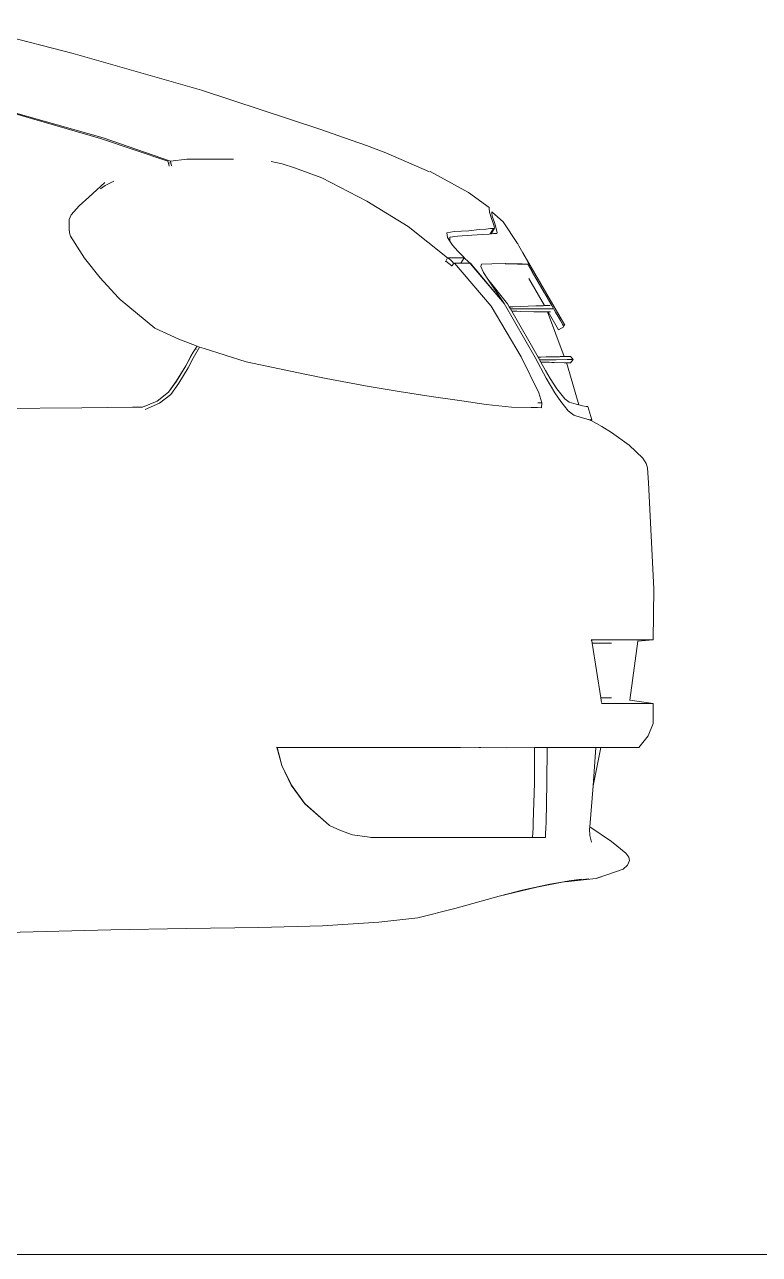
# Model space of a CAD drawing. Header units: inches. Extents: x 1944 to 3775, y -462 to 1299.
# Drawn here: x 2371.64 to 2394.68, y 1212.07 to 1250.65 of the extents above; entities that cross this region are included whole.
import ezdxf

# ---------------------------------------------------------------- set-up
doc = ezdxf.new("R2010")
doc.units = ezdxf.units.IN
doc.header["$MEASUREMENT"] = 0
doc.layers.add('CAR', color=173, linetype='Continuous', lineweight=13)

# ---------------------------------------------------------------- blocks, each defined once
blk = doc.blocks.new('A$C4C5F6532')
at = {"layer": 'CAR'}
for p, q in [((66.712, 38.581), (70.224, 37.679)), ((70.224, 37.679), (74.241, 36.525)), ((74.241, 36.525), (77.992, 35.293)), ((67.58, 36.023), (71.08, 35.01)), ((71.16, 35.03), (67.652, 36.023)), ((77.992, 35.293), (78.732, 35.031)), ((78.732, 35.026), (77.992, 35.293)), ((71.08, 35.01), (73.192, 34.299)), ((73.272, 34.299), (71.16, 35.03)), ((78.732, 35.031), (79.418, 34.79)), ((79.418, 34.79), (80.032, 34.561)), ((73.272, 34.299), (73.791, 34.363)), ((73.791, 34.363), (75.255, 34.363)), ((80.032, 34.561), (81.402, 33.959)), ((73.192, 34.299), (73.207, 34.23)), ((73.285, 34.24), (73.207, 34.23)), ((73.228, 34.138), (73.207, 34.23)), ((73.285, 34.24), (73.272, 34.299)), ((73.285, 34.24), (73.304, 34.153)), ((76.427, 34.284), (76.776, 34.21)), ((76.776, 34.21), (77.167, 34.087)), ((77.167, 34.087), (78.018, 33.771)), ((81.414, 33.969), (82.625, 33.309)), ((70.707, 33.17), (71.215, 33.625)), ((71.22, 33.537), (71.5, 33.668)), ((78.018, 33.771), (79.436, 33.045)), ((71.08, 33.425), (71.22, 33.537)), ((82.625, 33.309), (83.271, 32.842)), ((70.157, 32.612), (70.409, 32.894)), ((70.409, 32.894), (70.707, 33.17)), ((79.436, 33.045), (80.727, 32.252)), ((83.271, 32.842), (83.267, 32.81)), ((83.267, 32.81), (83.282, 32.701)), ((70.094, 32.379), (70.097, 32.429)), ((70.097, 32.429), (70.1, 32.472)), ((70.1, 32.472), (70.157, 32.612)), ((70.1, 32.472), (70.12, 32.518)), ((70.12, 32.518), (70.14, 32.565)), ((83.282, 32.701), (83.347, 32.496)), ((83.347, 32.496), (83.385, 32.381)), ((83.349, 32.674), (83.35, 32.705)), ((83.368, 32.572), (83.349, 32.674)), ((83.35, 32.705), (83.71, 32.398)), ((83.433, 32.368), (83.368, 32.572)), ((70.09, 32.329), (70.094, 32.379)), ((70.09, 32.187), (70.09, 32.329)), ((70.11, 32.044), (70.09, 32.187)), ((70.11, 32.044), (70.095, 32.16)), ((70.137, 31.946), (70.11, 32.044)), ((80.727, 32.252), (81.966, 31.269)), ((81.94, 32.052), (82.176, 32.087)), ((81.963, 31.904), (81.94, 32.052)), ((82.176, 32.087), (82.627, 32.114)), ((82.627, 32.114), (82.954, 32.15)), ((82.954, 32.15), (83.165, 32.161)), ((83.165, 32.161), (83.306, 32.181)), ((83.409, 32.181), (83.305, 32.016)), ((83.409, 32.181), (83.306, 32.181)), ((83.441, 32.199), (83.328, 32.019)), ((83.328, 32.019), (83.409, 32.028)), ((83.385, 32.381), (83.423, 32.258)), ((83.409, 32.181), (83.441, 32.199)), ((83.409, 32.028), (83.508, 32.028)), ((83.423, 32.258), (83.441, 32.199)), ((83.474, 32.223), (83.433, 32.368)), ((83.502, 32.137), (83.474, 32.223)), ((83.525, 32.057), (83.502, 32.137)), ((83.508, 32.028), (83.525, 32.057)), ((84.156, 31.719), (83.71, 32.398)), ((70.576, 31.258), (70.137, 31.946)), ((82.04, 31.79), (81.963, 31.904)), ((82.271, 31.947), (82.031, 31.918)), ((82.031, 31.918), (82.04, 31.79)), ((82.04, 31.79), (82.123, 31.666)), ((82.123, 31.666), (82.286, 31.478)), ((82.724, 31.971), (82.271, 31.947)), ((83.055, 32.001), (82.724, 31.971)), ((83.266, 32.011), (83.055, 32.001)), ((83.305, 32.016), (83.266, 32.011)), ((83.328, 32.019), (83.305, 32.016)), ((84.161, 31.709), (84.156, 31.719)), ((84.167, 31.7), (84.161, 31.709)), ((84.167, 31.7), (84.2, 31.642)), ((84.327, 31.422), (84.2, 31.642)), ((71.068, 30.639), (70.576, 31.258)), ((81.966, 31.269), (81.915, 31.165)), ((81.988, 31.269), (81.966, 31.269)), ((82.096, 31.161), (81.988, 31.269)), ((81.988, 31.269), (82.46, 31.269)), ((82.49, 31.272), (82.286, 31.478)), ((82.487, 31.267), (82.377, 31.101)), ((82.46, 31.269), (82.49, 31.272)), ((82.49, 31.272), (82.487, 31.267)), ((82.508, 31.246), (82.487, 31.267)), ((84.327, 31.421), (84.327, 31.422)), ((85.638, 29.151), (84.327, 31.421)), ((81.902, 31.138), (81.915, 31.165)), ((82.103, 31.016), (81.915, 31.165)), ((82.103, 31.016), (82.089, 31.001)), ((82.165, 31.087), (82.096, 31.161)), ((82.103, 31.016), (82.165, 31.087)), ((82.177, 31.101), (82.165, 31.087)), ((82.177, 31.101), (83.33, 29.751)), ((82.177, 31.101), (82.665, 31.101)), ((82.696, 31.078), (82.508, 31.246)), ((82.665, 31.101), (82.684, 31.078)), ((82.684, 31.078), (82.696, 31.078)), ((82.687, 31.075), (82.684, 31.078)), ((82.699, 31.076), (82.687, 31.075)), ((82.688, 31.074), (82.687, 31.075)), ((82.854, 30.877), (82.688, 31.074)), ((82.696, 31.078), (82.699, 31.076)), ((82.699, 31.076), (82.7, 31.075)), ((82.7, 31.075), (82.73, 31.048)), ((82.73, 31.048), (82.834, 30.921)), ((82.834, 30.921), (82.854, 30.877)), ((82.834, 30.921), (83.737, 29.827)), ((83.737, 29.827), (82.854, 30.877)), ((83.004, 30.994), (83.025, 31.062)), ((83.088, 30.808), (83.004, 30.994)), ((83.025, 31.062), (83.358, 31.078)), ((83.358, 31.078), (83.775, 31.082)), ((83.783, 31.081), (83.775, 31.082)), ((83.851, 31.081), (83.783, 31.081)), ((83.854, 31.081), (83.851, 31.081)), ((84, 31.078), (83.854, 31.081)), ((84.051, 31.081), (83.854, 31.081)), ((84.103, 31.073), (84, 31.078)), ((84.051, 31.081), (84.2, 31.078)), ((84.161, 31.069), (84.103, 31.073)), ((84.161, 31.069), (84.163, 31.069)), ((84.181, 31.068), (84.163, 31.069)), ((84.181, 31.068), (84.192, 31.068)), ((84.222, 31.069), (84.192, 31.068)), ((84.2, 31.078), (84.304, 31.073)), ((84.323, 31.068), (84.222, 31.069)), ((84.304, 31.073), (84.374, 31.069)), ((84.374, 31.069), (84.323, 31.068)), ((84.374, 31.069), (84.381, 31.068)), ((84.381, 31.068), (84.421, 31.069)), ((84.421, 31.069), (84.477, 31.07)), ((84.511, 31.072), (84.458, 31.172)), ((84.477, 31.07), (84.48, 31.07)), ((84.48, 31.07), (84.511, 31.072)), ((84.48, 31.07), (84.499, 31.036)), ((84.499, 31.036), (84.503, 31.03)), ((84.615, 30.836), (84.503, 31.03)), ((71.628, 30.015), (71.068, 30.639)), ((83.232, 30.591), (83.088, 30.808)), ((83.845, 29.82), (83.232, 30.591)), ((83.737, 29.827), (83.232, 30.591)), ((84.512, 30.621), (85.008, 29.764)), ((84.62, 30.827), (84.615, 30.836)), ((84.994, 30.18), (84.62, 30.827)), ((84.994, 30.18), (85.002, 30.166)), ((85.002, 30.166), (85.118, 29.966)), ((71.695, 29.958), (71.628, 30.015)), ((71.695, 29.958), (72.786, 29.057)), ((83.33, 29.751), (84.278, 28.16)), ((84.717, 28.139), (83.737, 29.827)), ((83.897, 29.731), (83.845, 29.82)), ((83.898, 29.728), (83.897, 29.731)), ((83.898, 29.728), (84.013, 29.732)), ((83.937, 29.662), (83.898, 29.728)), ((84.013, 29.732), (84.257, 29.739)), ((84.257, 29.739), (84.494, 29.746)), ((84.494, 29.746), (85.181, 29.764)), ((84.733, 29.756), (84.971, 29.762)), ((85.008, 29.764), (84.971, 29.762)), ((85.008, 29.764), (85.181, 29.764)), ((85.118, 29.966), (85.127, 29.949)), ((85.127, 29.949), (85.233, 29.765)), ((85.233, 29.765), (85.244, 29.747)), ((85.244, 29.747), (85.338, 29.583)), ((83.937, 29.662), (84.061, 29.661)), ((83.975, 29.595), (83.937, 29.662)), ((83.975, 29.595), (84.013, 29.594)), ((84.809, 28.148), (83.975, 29.595)), ((84.013, 29.594), (84.078, 29.591)), ((84.061, 29.661), (84.309, 29.661)), ((84.078, 29.591), (84.141, 29.589)), ((84.141, 29.589), (84.257, 29.586)), ((84.257, 29.586), (84.672, 29.575)), ((84.771, 29.661), (84.309, 29.661)), ((84.672, 29.575), (84.684, 29.575)), ((84.684, 29.575), (84.709, 29.575)), ((84.709, 29.575), (84.76, 29.573)), ((84.76, 29.573), (84.818, 29.572)), ((84.771, 29.661), (85.264, 29.663)), ((84.818, 29.572), (84.842, 29.571)), ((84.842, 29.571), (84.87, 29.571)), ((84.87, 29.571), (84.881, 29.571)), ((84.881, 29.571), (85.022, 29.569)), ((84.949, 29.569), (84.925, 29.569)), ((84.949, 29.569), (84.95, 29.568)), ((85.022, 29.569), (84.95, 29.568)), ((84.95, 29.568), (85, 29.567)), ((85.009, 29.567), (85, 29.567)), ((85.047, 29.567), (85.009, 29.567)), ((85.022, 29.569), (85.096, 29.566)), ((85.065, 29.566), (85.047, 29.567)), ((85.065, 29.566), (85.096, 29.566)), ((85.096, 29.566), (85.095, 29.567)), ((85.108, 29.566), (85.095, 29.567)), ((85.619, 28.171), (85.096, 29.566)), ((85.108, 29.566), (85.096, 29.566)), ((85.12, 29.566), (85.108, 29.566)), ((85.121, 29.567), (85.12, 29.566)), ((85.122, 29.566), (85.121, 29.567)), ((85.188, 29.566), (85.122, 29.566)), ((85.444, 29.007), (85.122, 29.566)), ((85.338, 29.583), (85.35, 29.563)), ((85.429, 29.427), (85.35, 29.563)), ((85.441, 29.405), (85.429, 29.427)), ((85.502, 29.3), (85.441, 29.405)), ((73.53, 28.712), (72.786, 29.057)), ((85.444, 29.007), (85.615, 29.105)), ((85.515, 29.277), (85.502, 29.3)), ((85.556, 29.206), (85.515, 29.277)), ((85.57, 29.182), (85.556, 29.206)), ((85.601, 29.129), (85.57, 29.182)), ((85.601, 29.129), (85.638, 29.151)), ((85.601, 29.129), (85.603, 29.124)), ((85.615, 29.105), (85.603, 29.124)), ((73.531, 28.713), (73.53, 28.712)), ((74.105, 28.496), (73.531, 28.713)), ((73.911, 28.178), (73.757, 27.88)), ((73.757, 27.88), (73.912, 28.173)), ((73.912, 28.181), (73.911, 28.178)), ((73.912, 28.181), (73.986, 28.301)), ((73.912, 28.181), (73.916, 28.18)), ((73.912, 28.173), (73.916, 28.18)), ((73.986, 28.301), (73.916, 28.18)), ((74.186, 28.463), (73.983, 28.114)), ((73.986, 28.301), (74.05, 28.404)), ((74.05, 28.404), (74.106, 28.495)), ((74.05, 28.404), (74.081, 28.392)), ((74.106, 28.495), (74.105, 28.496)), ((74.186, 28.463), (74.134, 28.484)), ((74.329, 28.417), (74.186, 28.463)), ((75.648, 27.999), (74.329, 28.417)), ((85.498, 28.167), (85.35, 28.163)), ((85.48, 28.163), (85.64, 28.167)), ((85.595, 28.17), (85.498, 28.167)), ((85.619, 28.171), (85.595, 28.17)), ((85.619, 28.171), (85.648, 28.172)), ((85.64, 28.167), (85.746, 28.17)), ((85.664, 28.173), (85.648, 28.172)), ((85.806, 28.172), (85.664, 28.173)), ((85.746, 28.17), (85.806, 28.172)), ((85.806, 28.172), (85.824, 28.173)), ((85.904, 28.071), (85.824, 28.173)), ((73.464, 27.397), (73.756, 27.877)), ((73.757, 27.88), (73.465, 27.401)), ((73.829, 27.816), (73.537, 27.337)), ((73.756, 27.877), (73.757, 27.88)), ((73.983, 28.114), (73.829, 27.816)), ((77.486, 27.618), (75.648, 27.999)), ((84.278, 28.16), (84.824, 27.032)), ((85.058, 27.486), (84.717, 28.139)), ((84.811, 28.146), (84.809, 28.148)), ((84.811, 28.146), (84.891, 28.148)), ((84.828, 28.117), (84.811, 28.146)), ((84.853, 28.069), (84.828, 28.117)), ((84.893, 27.993), (84.853, 28.069)), ((85.373, 28.069), (84.853, 28.069)), ((85.48, 28.163), (84.891, 28.148)), ((85.033, 27.73), (84.893, 27.993)), ((84.893, 27.993), (85.062, 27.989)), ((85.062, 28.155), (85.35, 28.163)), ((85.062, 27.989), (85.087, 27.988)), ((85.087, 27.988), (85.111, 27.988)), ((85.111, 27.988), (85.15, 27.987)), ((85.235, 27.985), (85.15, 27.987)), ((85.235, 27.985), (85.304, 27.983)), ((85.304, 27.983), (85.307, 27.983)), ((85.307, 27.983), (85.312, 27.984)), ((85.746, 27.975), (85.312, 27.984)), ((85.373, 28.069), (85.711, 28.07)), ((85.626, 27.975), (85.692, 27.975)), ((85.671, 27.974), (85.679, 27.973)), ((85.679, 27.973), (85.692, 27.975)), ((85.679, 27.973), (85.692, 27.973)), ((85.693, 27.973), (85.692, 27.975)), ((85.692, 27.975), (85.746, 27.975)), ((85.692, 27.973), (85.693, 27.973)), ((85.693, 27.973), (85.806, 27.973)), ((85.729, 27.878), (85.693, 27.973)), ((85.711, 28.07), (85.822, 28.07)), ((85.729, 27.878), (86.08, 26.653)), ((85.746, 27.975), (85.806, 27.973)), ((85.806, 27.973), (85.824, 27.973)), ((85.822, 28.07), (85.884, 28.071)), ((85.824, 27.973), (85.904, 28.071)), ((85.884, 28.071), (85.904, 28.071)), ((73.465, 27.401), (73.212, 27.045)), ((73.212, 27.045), (73.464, 27.397)), ((78.161, 27.48), (77.486, 27.618)), ((79.438, 27.237), (78.161, 27.48)), ((85.18, 27.48), (85.033, 27.73)), ((85.328, 27.034), (85.058, 27.486)), ((85.391, 27.151), (85.18, 27.48)), ((73.212, 27.045), (72.856, 26.769)), ((73.537, 27.337), (73.282, 26.98)), ((80.442, 27.076), (79.438, 27.237)), ((81.453, 26.915), (80.442, 27.076)), ((84.824, 27.032), (84.918, 26.715)), ((85.514, 26.753), (85.328, 27.034)), ((85.642, 26.84), (85.391, 27.151)), ((72.856, 26.769), (72.399, 26.582)), ((72.927, 26.705), (72.479, 26.502)), ((73.282, 26.98), (72.927, 26.705)), ((82.412, 26.774), (81.453, 26.915)), ((83.171, 26.661), (82.412, 26.774)), ((83.968, 26.58), (83.171, 26.661)), ((84.796, 26.714), (84.918, 26.715)), ((84.918, 26.715), (84.907, 26.563)), ((85.742, 26.466), (85.514, 26.753)), ((85.783, 26.738), (85.642, 26.84)), ((86.003, 26.674), (85.783, 26.738)), ((86.08, 26.653), (86.003, 26.674)), ((86.08, 26.653), (86.2, 26.619)), ((70.488, 26.561), (67.278, 26.531)), ((72.086, 26.578), (70.488, 26.561)), ((70.488, 26.561), (72.084, 26.577)), ((72.084, 26.577), (72.396, 26.581)), ((72.086, 26.578), (72.399, 26.582)), ((72.396, 26.581), (72.086, 26.578)), ((72.396, 26.581), (72.399, 26.582)), ((84.587, 26.568), (83.968, 26.58)), ((84.678, 26.566), (84.587, 26.568)), ((84.678, 26.566), (84.78, 26.565)), ((84.907, 26.563), (84.78, 26.565)), ((85.929, 26.33), (85.742, 26.466)), ((86.153, 26.257), (85.929, 26.33)), ((86.153, 26.257), (86.381, 26.188)), ((86.341, 26.204), (86.153, 26.257)), ((86.2, 26.619), (86.309, 26.601)), ((86.309, 26.601), (86.365, 26.601)), ((86.492, 26.181), (86.365, 26.601)), ((86.445, 26.184), (86.341, 26.204)), ((86.381, 26.188), (86.462, 26.164)), ((86.486, 26.181), (86.445, 26.184)), ((86.462, 26.164), (86.472, 26.161)), ((86.472, 26.161), (86.8, 25.972)), ((86.486, 26.181), (86.492, 26.181)), ((86.8, 25.972), (87.111, 25.783)), ((87.111, 25.783), (87.665, 25.388)), ((87.665, 25.388), (88.087, 24.984)), ((88.196, 24.814), (88.087, 24.984)), ((88.236, 24.677), (88.196, 24.814)), ((88.265, 24.207), (88.236, 24.677)), ((88.435, 20.881), (88.265, 24.207)), ((88.415, 19.281), (88.435, 20.881)), ((86.492, 19.249), (86.465, 19.281)), ((86.465, 19.281), (88.415, 19.281)), ((86.502, 19.181), (86.492, 19.249)), ((86.769, 17.461), (86.502, 19.181)), ((86.502, 19.181), (87.106, 19.181)), ((87.936, 19.242), (87.681, 17.391)), ((87.936, 19.242), (88.393, 19.281)), ((88.413, 19.281), (87.936, 19.242)), ((87.936, 19.242), (87.937, 19.25)), ((86.792, 17.313), (86.769, 17.461)), ((87.107, 17.461), (86.769, 17.461)), ((87.679, 17.375), (87.681, 17.391)), ((87.681, 17.391), (88.413, 17.281)), ((86.792, 17.281), (88.415, 17.281)), ((88.415, 17.281), (88.414, 16.741)), ((88.252, 16.273), (88.41, 16.66)), ((88.41, 16.66), (88.414, 16.741)), ((87.962, 15.9), (88.252, 16.273)), ((76.604, 15.912), (76.612, 15.912)), ((76.604, 15.912), (76.771, 15.341)), ((76.612, 15.912), (76.614, 15.904)), ((76.612, 15.912), (78.398, 15.901)), ((76.62, 15.904), (76.614, 15.904)), ((76.614, 15.904), (76.714, 15.545)), ((76.62, 15.904), (76.714, 15.545)), ((77.544, 15.901), (76.62, 15.904)), ((78.048, 15.901), (77.544, 15.901)), ((78.048, 15.901), (78.091, 15.901)), ((78.398, 15.901), (78.091, 15.901)), ((78.398, 15.901), (78.416, 15.901)), ((78.478, 15.9), (78.416, 15.901)), ((78.478, 15.9), (79.286, 15.899)), ((79.286, 15.899), (79.348, 15.899)), ((79.348, 15.899), (79.729, 15.899)), ((79.729, 15.899), (82.123, 15.903)), ((82.123, 15.903), (82.373, 15.903)), ((82.373, 15.903), (83.821, 15.897)), ((82.944, 15.899), (83.008, 15.899)), ((83.008, 15.899), (83.821, 15.897)), ((83.821, 15.897), (84.692, 15.898)), ((84.692, 15.898), (84.692, 14.789)), ((84.692, 15.898), (85.091, 15.898)), ((85.091, 15.898), (85.083, 14.787)), ((85.091, 15.898), (85.538, 15.898)), ((85.538, 15.898), (86.618, 15.901)), ((86.618, 15.901), (86.536, 14.701)), ((86.536, 14.701), (86.772, 15.9)), ((86.772, 15.9), (86.618, 15.901)), ((86.812, 15.901), (86.618, 15.901)), ((86.812, 15.901), (86.772, 15.9)), ((86.812, 15.901), (86.831, 15.901)), ((86.879, 15.901), (86.831, 15.901)), ((86.901, 15.901), (86.879, 15.901)), ((86.975, 15.901), (86.901, 15.901)), ((86.975, 15.901), (87.051, 15.903)), ((87.124, 15.901), (86.975, 15.901)), ((87.473, 15.902), (87.051, 15.903)), ((87.473, 15.902), (87.124, 15.901)), ((87.124, 15.901), (87.369, 15.9)), ((87.369, 15.9), (87.395, 15.9)), ((87.395, 15.9), (87.473, 15.9)), ((87.473, 15.902), (87.534, 15.9)), ((87.473, 15.9), (87.534, 15.9)), ((87.645, 15.9), (87.534, 15.9)), ((87.667, 15.9), (87.645, 15.9)), ((87.707, 15.899), (87.667, 15.9)), ((87.859, 15.898), (87.707, 15.899)), ((87.943, 15.899), (87.859, 15.898)), ((87.962, 15.9), (87.943, 15.899)), ((76.714, 15.545), (76.771, 15.341)), ((77.063, 14.72), (76.771, 15.341)), ((77.068, 14.717), (76.771, 15.341)), ((77.489, 14.132), (77.063, 14.72)), ((77.48, 14.155), (77.068, 14.717)), ((84.692, 14.789), (84.652, 13.553)), ((85.083, 14.787), (85.053, 13.55)), ((86.536, 14.701), (86.423, 13.409)), ((77.496, 14.133), (77.48, 14.155)), ((78.159, 13.553), (77.489, 14.132)), ((78.159, 13.553), (77.496, 14.133)), ((78.264, 13.461), (78.159, 13.553)), ((84.652, 13.381), (84.652, 13.553)), ((85.053, 13.55), (85.047, 13.379)), ((78.265, 13.461), (78.264, 13.461)), ((78.603, 13.303), (78.265, 13.461)), ((78.982, 13.161), (78.603, 13.303)), ((79.513, 13.087), (78.982, 13.161)), ((84.652, 13.381), (84.632, 13.081)), ((85.04, 13.186), (85.032, 13.077)), ((85.047, 13.379), (85.04, 13.186)), ((86.423, 13.409), (86.418, 13.349)), ((86.418, 13.349), (86.422, 13.137)), ((86.422, 13.137), (86.479, 12.93)), ((86.423, 13.409), (87.109, 12.952)), ((79.993, 13.081), (79.513, 13.087)), ((79.555, 13.081), (79.513, 13.087)), ((79.555, 13.081), (84.83, 13.081)), ((85.032, 13.077), (84.83, 13.081)), ((87.109, 12.952), (87.551, 12.593)), ((87.551, 12.593), (87.647, 12.465)), ((87.672, 12.357), (87.613, 12.215)), ((87.647, 12.465), (87.672, 12.357)), ((86.964, 11.912), (87.471, 12.085)), ((87.487, 12.096), (87.471, 12.085)), ((87.471, 12.085), (87.479, 12.093)), ((87.479, 12.093), (87.6, 12.203)), ((87.479, 12.093), (87.487, 12.096)), ((87.487, 12.096), (87.6, 12.203)), ((87.6, 12.203), (87.613, 12.215)), ((85.17, 11.615), (84.309, 11.431)), ((84.761, 11.518), (85.615, 11.684)), ((85.623, 11.69), (85.17, 11.615)), ((85.17, 11.615), (85.615, 11.684)), ((85.615, 11.684), (85.702, 11.697)), ((85.635, 11.691), (85.623, 11.69)), ((85.635, 11.691), (85.752, 11.705)), ((85.702, 11.697), (85.635, 11.691)), ((85.635, 11.691), (85.649, 11.694)), ((85.649, 11.694), (85.752, 11.705)), ((85.649, 11.694), (85.676, 11.698)), ((86.392, 11.779), (85.676, 11.698)), ((85.676, 11.698), (85.776, 11.715)), ((85.705, 11.697), (85.702, 11.697)), ((85.716, 11.699), (85.705, 11.697)), ((85.758, 11.697), (85.705, 11.697)), ((85.716, 11.699), (86.317, 11.764)), ((85.873, 11.718), (85.716, 11.699)), ((85.716, 11.699), (85.752, 11.705)), ((85.752, 11.705), (85.782, 11.708)), ((86.317, 11.764), (85.758, 11.697)), ((86.166, 11.768), (85.776, 11.715)), ((85.782, 11.708), (85.873, 11.718)), ((86.392, 11.779), (85.873, 11.718)), ((86.317, 11.764), (86.629, 11.798)), ((86.629, 11.798), (86.659, 11.805)), ((86.629, 11.798), (86.646, 11.804)), ((86.646, 11.804), (86.964, 11.912)), ((86.646, 11.804), (86.659, 11.805)), ((86.964, 11.912), (86.659, 11.805)), ((83.58, 11.237), (82.196, 10.853)), ((83.58, 11.237), (84.761, 11.518)), ((84.309, 11.431), (83.58, 11.237)), ((84.309, 11.431), (84.761, 11.518)), ((82.196, 10.853), (81.027, 10.557)), ((79.813, 10.428), (78.039, 10.305)), ((81.027, 10.557), (79.813, 10.428)), ((71.407, 10.178), (68.152, 10.101)), ((73.778, 10.222), (71.407, 10.178)), ((76.04, 10.252), (73.778, 10.222)), ((78.039, 10.305), (76.04, 10.252))]:
    blk.add_line(p, q, dxfattribs=at)

msp = doc.modelspace()

# ---------------------------------------------------------------- linework, layer by layer
at = {"layer": 'CAR'}
msp.add_line((2001.69, 1212.071), (3554.696, 1212.071), dxfattribs=at)

# ---------------------------------------------------------------- block references
msp.add_blockref('A$C4C5F6532', (2302.938, 1212.071), dxfattribs=at)

doc.saveas('drawing.dxf')
